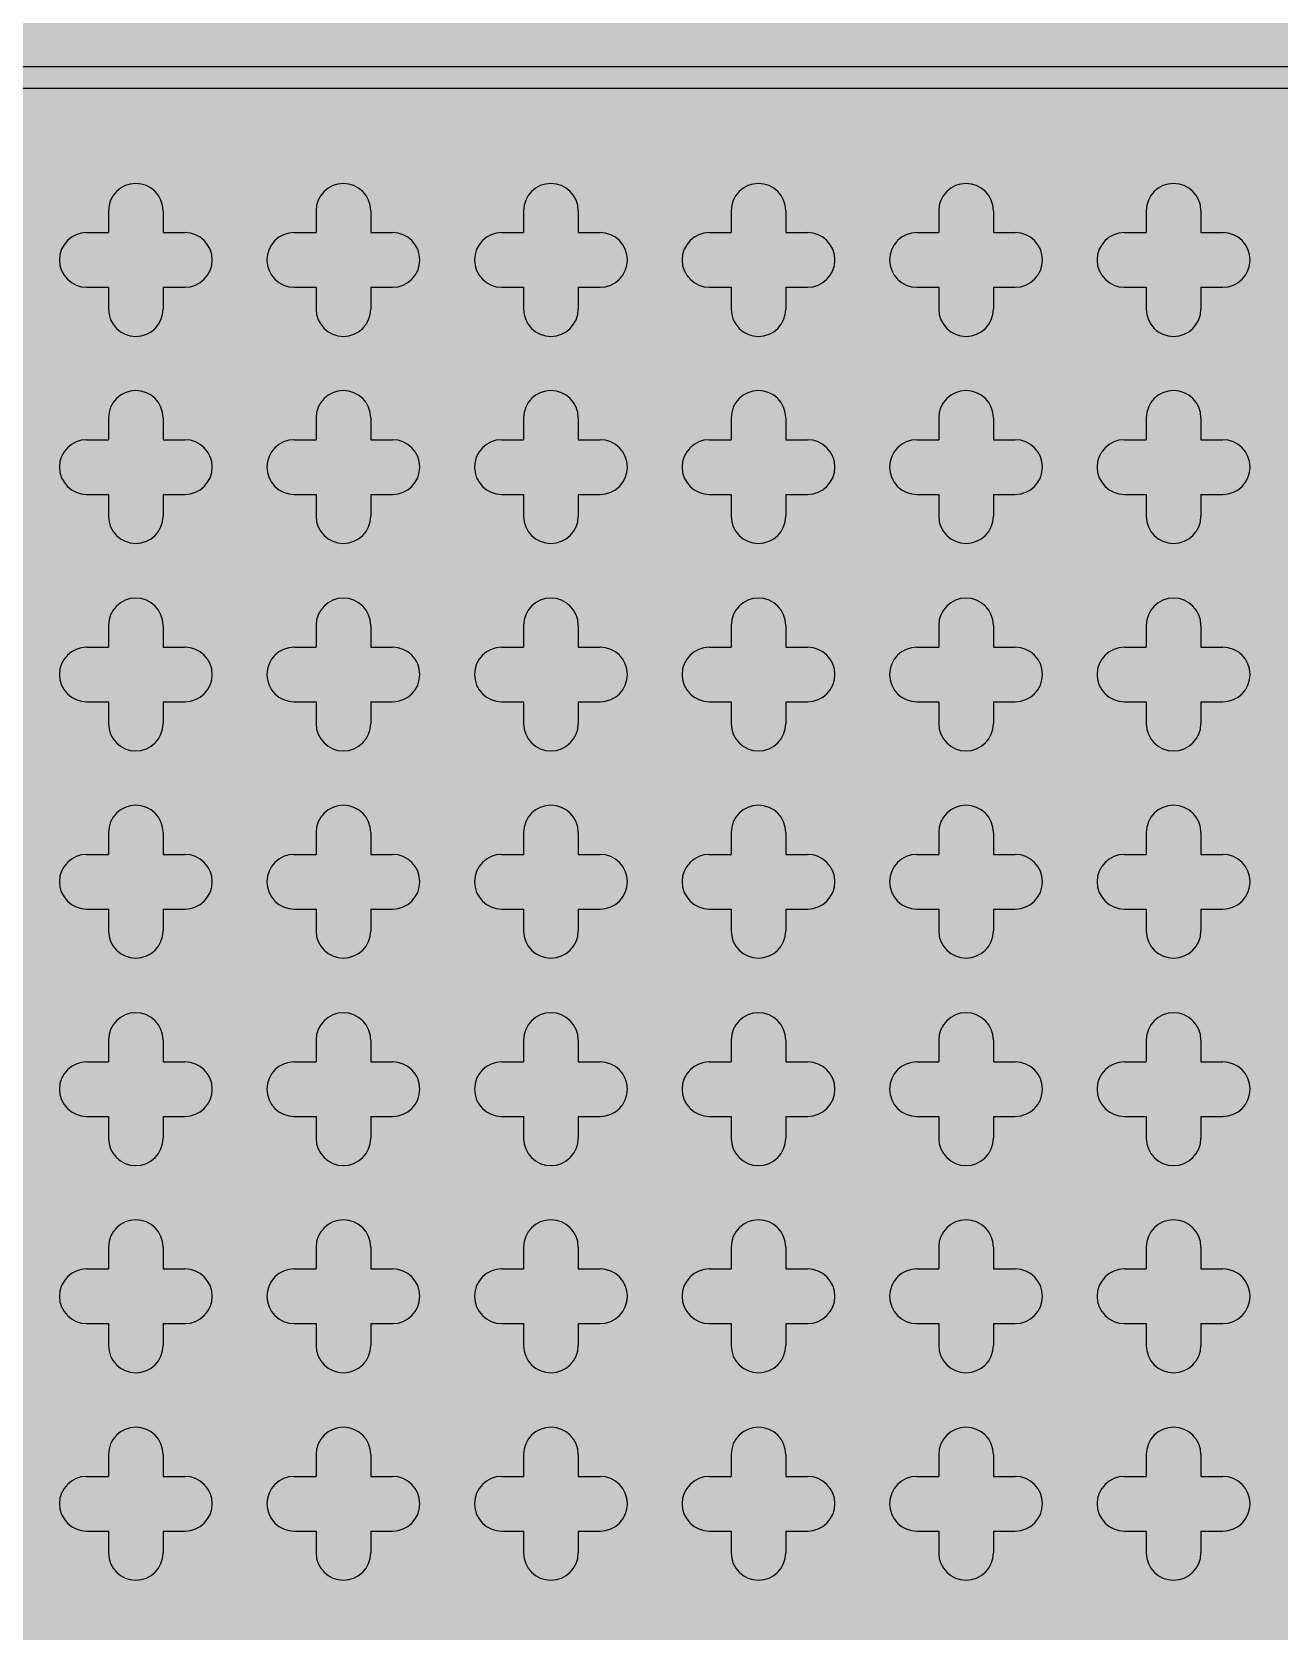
# Model space of a CAD drawing. Header units: metres. Extents: x 630750 to 860239, y 578133 to 726633.
# Drawn here: x 760487.9 to 760602.1, y 694535.6 to 694682 of the extents above; entities that cross this region are included whole.
import ezdxf

# ---------------------------------------------------------------- set-up
doc = ezdxf.new("R2010")
doc.units = ezdxf.units.M
doc.header["$LTSCALE"] = 300
doc.linetypes.add('3$0$업무시설_xr-base$0$CONTINOUS', pattern=[0])
for name, color, linetype in [('3$0$A-CON', 2, 'Continuous'), ('3$0$A-WALL-CONC', 2, 'Continuous'), ('SMD_기구', 7, 'Continuous')]:
    doc.layers.add(name, color=color, linetype=linetype)

# ---------------------------------------------------------------- blocks, each defined once
blk = doc.blocks.new('3$0$con2')
at = {"layer": '3$0$A-WALL-CONC', "linetype": '3$0$업무시설_xr-base$0$CONTINOUS'}
h = blk.add_hatch(color=251, dxfattribs=at)
h.dxf.hatch_style = 1
edge = h.paths.add_edge_path(flags=17)
edge.add_arc((-134345.86, -276172.16), 450, 0, 360)
h.paths.add_polyline_path([(-156156.58, -311179.88), (-156334.97, -311089.44), (-156922.81, -312248.94), (-156744.43, -312339.38)], flags=16)
h.paths.add_polyline_path([(-157332.28, -313498.88), (-157510.66, -313408.44), (-158053.29, -314478.74), (-157874.91, -314569.18)], flags=16)
h.paths.add_polyline_path([(-94657.59, -334034.69), (-94715.67, -334226.07), (-93739.61, -334522.25), (-93681.54, -334330.86)], flags=17)
h.paths.add_polyline_path([(-111499.3, -328924.21), (-111557.38, -329115.59), (-110581.33, -329411.77), (-110523.25, -329220.39)], flags=17)
h.paths.add_polyline_path([(-109394.09, -329563.02), (-109452.17, -329754.4), (-108476.11, -330050.58), (-108418.04, -329859.2)], flags=17)
h.paths.add_polyline_path([(-107288.88, -330201.83), (-107346.95, -330393.21), (-106370.9, -330689.39), (-106312.83, -330498.01)], flags=17)
h.paths.add_polyline_path([(-105183.67, -330840.64), (-105241.74, -331032.02), (-104265.69, -331328.2), (-104207.61, -331136.82)], flags=17)
h.paths.add_polyline_path([(-103078.45, -331479.45), (-103136.53, -331670.83), (-102160.47, -331967.01), (-102102.4, -331775.63)], flags=16)
h.paths.add_polyline_path([(-100973.24, -332118.26), (-101031.31, -332309.64), (-100055.26, -332605.82), (-99997.19, -332414.44)], flags=16)
h.paths.add_polyline_path([(-98868.03, -332757.07), (-98926.1, -332948.45), (-97950.05, -333244.63), (-97891.97, -333053.25)], flags=16)
h.paths.add_polyline_path([(-96762.81, -333395.88), (-96820.89, -333587.26), (-95844.83, -333883.44), (-95786.76, -333692.06)], flags=16)
edge = h.paths.add_edge_path(flags=17)
edge.add_arc((-134345.86, -286072.18), 450, 0, 360)
h.paths.add_polyline_path([(-143845.86, -275922.16), (-143845.86, -275872.16), (-144545.85, -275872.16), (-144545.85, -286422.16), (-141345.85, -286422.16), (-141345.85, -286222.16), (-143845.85, -286222.16), (-143845.85, -285772.16), (-144345.85, -285772.16), (-144345.85, -276572.16), (-143845.85, -276572.16), (-143845.85, -276122.16), (-141745.85, -276122.16), (-141345.85, -276122.16), (-141345.85, -275922.16)], flags=17)
h.paths.add_polyline_path([(-104645.86, -260722.16), (-107545.86, -260722.15), (-107545.86, -260922.15), (-104645.86, -260922.16)], flags=16)
h.paths.add_polyline_path([(-105845.86, -322372.15), (-105845.86, -325422.15), (-105555.86, -325422.15), (-105555.86, -325222.15), (-105645.86, -325222.15), (-105645.86, -322572.15), (-99445.86, -322572.15), (-99445.86, -325222.15), (-104555.86, -325222.15), (-104555.86, -325422.15), (-99245.86, -325422.15), (-99245.86, -322372.15)], flags=17)
edge = h.paths.add_edge_path(flags=17)
edge.add_arc((-99495.86, -295972.16), 450, 0, 360)
edge = h.paths.add_edge_path(flags=17)
edge.add_arc((-114495.86, -312472.16), 450, 0, 360)
edge = h.paths.add_edge_path(flags=17)
edge.add_arc((-114495.86, -319072.16), 450, 0, 360)
edge = h.paths.add_edge_path(flags=16)
edge.add_arc((-114545.86, -327472.16), 400, 0, 360)
h.paths.add_polyline_path([(-99895.86, -302172.15), (-99095.86, -302172.15), (-99095.86, -302972.15), (-99895.86, -302972.15)], flags=17)
h.paths.add_polyline_path([(-92295.86, -302072.16), (-91595.86, -302072.16), (-91595.86, -303072.16), (-92295.86, -303072.16)], flags=17)
h.paths.add_polyline_path([(-92295.86, -311972.16), (-91595.86, -311972.16), (-91595.86, -312972.16), (-92295.86, -312972.16)], flags=17)
edge = h.paths.add_edge_path()
edge.add_arc((-127717.72, -334910.62), 400, 0, 360)
h.paths.add_polyline_path([(-166745.86, -285572.16), (-165945.86, -285572.16), (-165945.86, -286372.16), (-166745.86, -286372.16)], flags=16)
h.paths.add_polyline_path([(-151620.1, -327239.63), (-152385.63, -327007.33), (-152617.93, -327772.87), (-151852.4, -328005.16)], flags=16)
h.paths.add_polyline_path([(-164251.38, -323406.77), (-165016.91, -323174.47), (-165249.21, -323940.01), (-164483.67, -324172.3)], flags=17)
h.paths.add_polyline_path([(-165728.14, -305715.75), (-166493.67, -305483.45), (-166725.96, -306248.98), (-165960.43, -306481.28)], flags=16)
h.paths.add_polyline_path([(-170567.02, -321490.34), (-171332.55, -321258.04), (-171564.84, -322023.58), (-170799.31, -322255.87)], flags=17)
h.paths.add_polyline_path([(-166745.86, -295572.15), (-165945.86, -295572.15), (-165945.86, -296372.15), (-166745.86, -296372.15)], flags=16)
edge = h.paths.add_edge_path(flags=16)
edge.add_arc((-137840, -314543.94), 450, 0, 360)
edge = h.paths.add_edge_path(flags=16)
edge.add_arc((-128366.54, -317418.58), 450, 0, 360)
h.paths.add_polyline_path([(-146814.55, -311402.67), (-147580.08, -311170.38), (-147812.37, -311935.91), (-147046.84, -312168.21)], flags=16)
h.paths.add_polyline_path([(-182399.1, -318004.49), (-183068.94, -317801.23), (-183272.2, -318471.07), (-182602.36, -318674.33)], flags=16)
h.paths.add_polyline_path([(-183245.86, -305522.16), (-182545.86, -305522.16), (-182545.86, -306222.16), (-183245.86, -306222.16)], flags=16)
h.paths.add_polyline_path([(-183245.86, -295622.16), (-182545.86, -295622.16), (-182545.86, -296322.16), (-183245.86, -296322.16)], flags=17)
h.paths.add_polyline_path([(-183245.86, -285722.16), (-182545.86, -285722.16), (-182545.86, -286422.16), (-183245.86, -286422.16)], flags=17)
h.paths.add_polyline_path([(-183245.86, -280472.15), (-182545.86, -280472.15), (-182545.86, -281172.15), (-183245.86, -281172.15)], flags=17)
h.paths.add_polyline_path([(-167847.82, -312701.23), (-168613.36, -312468.93), (-168845.65, -313234.46), (-168080.12, -313466.76)], flags=17)
h.paths.add_polyline_path([(-173995.86, -310859.87), (-173195.86, -310859.87), (-173195.86, -311659.87), (-173995.86, -311659.87)], flags=16)
h.paths.add_polyline_path([(-173995.86, -305472.16), (-173195.86, -305472.16), (-173195.86, -306272.16), (-173995.86, -306272.16)], flags=16)
edge = h.paths.add_edge_path(flags=17)
edge.add_arc((-130500.75, -324451.91), 450, 0, 360)
edge = h.paths.add_edge_path(flags=17)
edge.add_arc((-139974.21, -321577.26), 450, 0, 360)
h.paths.add_polyline_path([(-148948.75, -318436), (-149714.28, -318203.7), (-149946.58, -318969.24), (-149181.05, -319201.53)], flags=16)
h.paths.add_polyline_path([(-173995.86, -295572.16), (-173195.86, -295572.16), (-173195.86, -296372.16), (-173995.86, -296372.16)], flags=16)
h.paths.add_polyline_path([(-173995.86, -285672.16), (-173195.86, -285672.16), (-173195.86, -286472.16), (-173995.86, -286472.16)], flags=16)
h.paths.add_polyline_path([(-164445.85, -276572.16), (-163645.85, -276572.16), (-163645.85, -275772.16), (-164445.85, -275772.16)], flags=16)
h.paths.add_polyline_path([(-173945.86, -276472.16), (-173345.86, -276472.16), (-173345.86, -275872.16), (-173945.86, -275872.16)], flags=17)
h.paths.add_polyline_path([(-144645.85, -302172.16), (-143845.85, -302172.16), (-143845.85, -302972.16), (-144645.85, -302972.16)], flags=17)
h.paths.add_polyline_path([(-144645.85, -295572.16), (-143845.85, -295572.16), (-143845.85, -296372.16), (-144645.85, -296372.16)], flags=16)
h.paths.add_polyline_path([(-99845.86, -327072.15), (-99045.86, -327072.15), (-99045.86, -327872.15), (-99845.86, -327872.15)], flags=16)
h.paths.add_polyline_path([(-154445.85, -302272.16), (-153845.85, -302272.16), (-153845.85, -302872.16), (-154445.85, -302872.16)], flags=17)
edge = h.paths.add_edge_path(flags=17)
edge.add_arc((-124445.86, -286072.16), 350, 0, 360)
edge = h.paths.add_edge_path(flags=17)
edge.add_arc((-124445.86, -295972.15), 350, 0, 360)
edge = h.paths.add_edge_path(flags=17)
edge.add_arc((-134345.86, -302572.15), 350, 0, 360)
edge = h.paths.add_edge_path(flags=17)
edge.add_arc((-134345.86, -295972.15), 350, 0, 360)
h.paths.add_polyline_path([(-92345.86, -253222.15), (-91645.86, -253222.15), (-91645.86, -253922.15), (-92345.86, -253922.15)], flags=17)
h.paths.add_polyline_path([(-173995.86, -253222.15), (-173295.86, -253222.15), (-173295.86, -253922.15), (-173995.86, -253922.15)], flags=17)
h.paths.add_polyline_path([(-92345.86, -333872.16), (-91645.86, -333872.16), (-91645.86, -334572.16), (-92345.86, -334572.16)], flags=17)
h.paths.add_polyline_path([(-92395.86, -327072.16), (-91645.86, -327072.16), (-91645.86, -327872.16), (-92395.86, -327872.16)], flags=16)
h.paths.add_polyline_path([(-92295.86, -318572.16), (-91595.86, -318572.16), (-91595.86, -319572.16), (-92295.86, -319572.16)], flags=17)
edge = h.paths.add_edge_path(flags=17)
edge.add_arc((-107945.86, -329272.16), 450, 0, 360)
edge = h.paths.add_edge_path(flags=17)
edge.add_arc((-107945.86, -295972.16), 500, 0, 360)
h.paths.add_polyline_path([(-108345.86, -318572.16), (-107545.86, -318572.16), (-107545.86, -319572.16), (-108345.86, -319572.16)], flags=17)
h.paths.add_polyline_path([(-108345.86, -311972.16), (-107545.86, -311972.16), (-107545.86, -312972.16), (-108345.86, -312972.16)], flags=17)
h.paths.add_polyline_path([(-108345.86, -302072.16), (-107545.86, -302072.16), (-107545.86, -303072.16), (-108345.86, -303072.16)], flags=17)
h.paths.add_polyline_path([(-124845.86, -253172.16), (-124045.86, -253172.16), (-124045.86, -253972.16), (-124845.86, -253972.16)], flags=17)
h.paths.add_polyline_path([(-144645.86, -253172.16), (-143845.86, -253172.16), (-143845.86, -253972.16), (-144645.86, -253972.16)], flags=17)
h.paths.add_polyline_path([(-164445.61, -253172.16), (-163645.61, -253172.16), (-163645.61, -253972.16), (-164445.61, -253972.16)], flags=17)
h.paths.add_polyline_path([(-114945.86, -253172.16), (-114145.86, -253172.16), (-114145.86, -253972.16), (-114945.86, -253972.16)], flags=17)
h.paths.add_polyline_path([(-134645.86, -253272.16), (-134045.86, -253272.16), (-134045.86, -253872.16), (-134645.86, -253872.16)], flags=17)
h.paths.add_polyline_path([(-154445.86, -253272.16), (-153845.86, -253272.16), (-153845.86, -253872.16), (-154445.86, -253872.16)], flags=17)
h.paths.add_polyline_path([(-99745.86, -253272.16), (-99145.86, -253272.16), (-99145.86, -253872.16), (-99745.86, -253872.16)], flags=17)
h.paths.add_polyline_path([(-108345.86, -253172.16), (-107545.86, -253172.16), (-107545.86, -253972.16), (-108345.86, -253972.16)], flags=17)
h.paths.add_polyline_path([(-92295.86, -295622.16), (-91595.86, -295622.16), (-91595.86, -296322.16), (-92295.86, -296322.16)], flags=17)
h.paths.add_polyline_path([(-92295.86, -285722.16), (-91595.86, -285722.16), (-91595.86, -286422.16), (-92295.86, -286422.16)], flags=17)
h.paths.add_polyline_path([(-92295.86, -275822.16), (-91595.86, -275822.16), (-91595.86, -276522.16), (-92295.86, -276522.16)], flags=17)
h.paths.add_polyline_path([(-92295.86, -269222.16), (-91595.86, -269222.16), (-91595.86, -269922.16), (-92295.86, -269922.16)], flags=17)
h.paths.add_polyline_path([(-92295.86, -260722.16), (-91595.86, -260722.16), (-91595.86, -261422.16), (-92295.86, -261422.16)], flags=17)
h.paths.add_polyline_path([(-99845.86, -331472.16), (-99045.86, -331472.16), (-99045.86, -332272.16), (-99845.86, -332272.16)], flags=16)
h.paths.add_polyline_path([(-114945.86, -285672.16), (-114145.86, -285672.16), (-114145.86, -286472.16), (-114945.86, -286472.16)], flags=16)
h.paths.add_polyline_path([(-174045.86, -269172.16), (-173245.86, -269172.16), (-173245.86, -269972.16), (-174045.86, -269972.16)], flags=16)
h.paths.add_polyline_path([(-174045.86, -260672.16), (-173245.86, -260672.16), (-173245.86, -261472.16), (-174045.86, -261472.16)], flags=16)
edge = h.paths.add_edge_path(flags=17)
edge.add_arc((-124445.86, -276172.16), 450, 0, 360)
edge = h.paths.add_edge_path(flags=17)
edge.add_arc((-114545.86, -295972.16), 450, 0, 360)
edge = h.paths.add_edge_path(flags=17)
edge.add_arc((-114545.86, -302572.16), 450, 0, 360)
h.paths.add_polyline_path([(-114945.86, -269172.16), (-114145.86, -269172.16), (-114145.86, -269972.16), (-114945.86, -269972.16)], flags=16)
h.paths.add_polyline_path([(-100595.86, -260722.16), (-99795.86, -260722.16), (-99795.86, -261522.16), (-100595.86, -261522.16)], flags=17)
h.paths.add_polyline_path([(-114945.86, -260672.16), (-114145.86, -260672.16), (-114145.86, -261472.16), (-114945.86, -261472.16)], flags=16)
h.paths.add_polyline_path([(-108345.86, -285672.15), (-107545.86, -285672.15), (-107545.86, -286472.15), (-108345.86, -286472.15)], flags=16)
h.paths.add_polyline_path([(-99895.86, -285672.15), (-99095.86, -285672.15), (-99095.86, -286472.15), (-99895.86, -286472.15)], flags=16)
h.paths.add_polyline_path([(-99895.86, -275772.15), (-99095.86, -275772.15), (-99095.86, -276572.15), (-99895.86, -276572.15)], flags=16)
h.paths.add_polyline_path([(-108345.86, -275772.15), (-107545.86, -275772.15), (-107545.86, -276572.15), (-108345.86, -276572.15)], flags=16)
h.paths.add_polyline_path([(-114945.86, -275772.15), (-114145.86, -275772.15), (-114145.86, -276572.15), (-114945.86, -276572.15)], flags=16)
h.paths.add_polyline_path([(-124845.86, -260672.15), (-124045.86, -260672.15), (-124045.86, -261472.15), (-124845.86, -261472.15)], flags=16)
h.paths.add_polyline_path([(-134745.86, -260672.15), (-133945.86, -260672.15), (-133945.86, -261472.15), (-134745.86, -261472.15)], flags=16)
h.paths.add_polyline_path([(-144645.86, -260672.15), (-143845.86, -260672.15), (-143845.86, -261472.15), (-144645.86, -261472.15)], flags=16)
h.paths.add_polyline_path([(-154545.86, -260672.15), (-153745.86, -260672.15), (-153745.86, -261472.15), (-154545.86, -261472.15)], flags=16)
h.paths.add_polyline_path([(-154545.86, -269172.15), (-153745.86, -269172.15), (-153745.86, -269972.15), (-154545.86, -269972.15)], flags=16)
h.paths.add_polyline_path([(-144645.86, -269172.15), (-143845.86, -269172.15), (-143845.86, -269972.15), (-144645.86, -269972.15)], flags=16)
h.paths.add_polyline_path([(-134745.86, -269172.15), (-133945.86, -269172.15), (-133945.86, -269972.15), (-134745.86, -269972.15)], flags=16)
h.paths.add_polyline_path([(-124845.86, -269172.15), (-124045.86, -269172.15), (-124045.86, -269972.15), (-124845.86, -269972.15)], flags=16)
h.paths.add_polyline_path([(-99895.86, -269172.15), (-99095.86, -269172.15), (-99095.86, -269972.15), (-99895.86, -269972.15)], flags=16)
edge = h.paths.add_edge_path(flags=17)
edge.add_arc((-142631.08, -330333.03), 450, 0, 360)
h.paths.add_polyline_path([(-92245.86, -248122.15), (-91645.86, -248122.15), (-91645.86, -248722.15), (-92245.86, -248722.15)], flags=16)
h.paths.add_polyline_path([(-154545.85, -275772.16), (-153745.85, -275772.16), (-153745.85, -276572.16), (-154545.85, -276572.16)], flags=16)
h.paths.add_polyline_path([(-181495.86, -275872.15), (-180895.86, -275872.15), (-180895.86, -276472.15), (-181495.86, -276472.15)], flags=17)
h.paths.add_polyline_path([(-181495.86, -269272.15), (-180895.86, -269272.15), (-180895.86, -269872.15), (-181495.86, -269872.15)], flags=17)
h.paths.add_polyline_path([(-181495.86, -260772.15), (-180895.86, -260772.15), (-180895.86, -261372.15), (-181495.86, -261372.15)], flags=17)
h.paths.add_polyline_path([(-99745.86, -248122.15), (-99145.86, -248122.15), (-99145.86, -248722.15), (-99745.86, -248722.15)], flags=16)
h.paths.add_polyline_path([(-108245.86, -248122.15), (-107645.86, -248122.15), (-107645.86, -248722.15), (-108245.86, -248722.15)], flags=16)
h.paths.add_polyline_path([(-114845.86, -248122.15), (-114245.86, -248122.15), (-114245.86, -248722.15), (-114845.86, -248722.15)], flags=16)
h.paths.add_polyline_path([(-124745.86, -248122.15), (-124145.86, -248122.15), (-124145.86, -248722.15), (-124745.86, -248722.15)], flags=16)
h.paths.add_polyline_path([(-134645.86, -248122.15), (-134045.86, -248122.15), (-134045.86, -248722.15), (-134645.86, -248722.15)], flags=16)
h.paths.add_polyline_path([(-144545.86, -248122.15), (-143945.86, -248122.15), (-143945.86, -248722.15), (-144545.86, -248722.15)], flags=16)
h.paths.add_polyline_path([(-154445.86, -248122.15), (-153845.86, -248122.15), (-153845.86, -248722.15), (-154445.86, -248722.15)], flags=16)
h.paths.add_polyline_path([(-164345.86, -248122.15), (-163745.86, -248122.15), (-163745.86, -248722.15), (-164345.86, -248722.15)], flags=16)
h.paths.add_polyline_path([(-173945.86, -248122.15), (-173345.86, -248122.15), (-173345.86, -248722.15), (-173945.86, -248722.15)], flags=16)
h.paths.add_polyline_path([(-181495.86, -248122.15), (-180895.86, -248122.15), (-180895.86, -248722.15), (-181495.86, -248722.15)], flags=17)
h.paths.add_polyline_path([(-156129.82, -308837.28), (-156275.21, -309124.05), (-155530.07, -309501.82), (-155767.47, -309970.08), (-155589.08, -310060.51), (-155031.87, -308961.44), (-158742.65, -307835.44), (-158800.72, -308026.82), (-158705.03, -308055.86), (-159053.47, -309204.15), (-159149.17, -309175.12), (-159207.24, -309366.5), (-159111.55, -309395.54), (-160940.87, -315424.1), (-163476.69, -314654.63), (-161647.37, -308626.06), (-160164.15, -309076.13), (-160106.08, -308884.75), (-161589.3, -308434.68), (-161240.86, -307286.38), (-159757.64, -307736.45), (-159699.57, -307545.07), (-161374.17, -307036.92), (-163726.15, -314787.93), (-158751.16, -316297.55), (-158462.76, -315728.69), (-158641.13, -315638.24), (-158853.67, -316057.45), (-160749.48, -315482.17), (-158513.65, -308113.93)], flags=16)
h.paths.add_polyline_path([(-164195.86, -268622.15), (-164395.86, -268622.15), (-164395.86, -260722.15), (-161345.86, -260722.15), (-161345.86, -269922.15), (-164395.86, -269922.15), (-164395.86, -269622.15), (-164195.86, -269622.15), (-164195.86, -269722.15), (-161545.86, -269722.15), (-161545.86, -267322.15), (-163095.86, -267322.15), (-163095.86, -267122.15), (-161545.86, -267122.15), (-161545.86, -260922.15), (-164195.86, -260922.15), (-164195.86, -267122.15), (-164095.86, -267122.15), (-164095.86, -267322.15), (-164195.86, -267322.15)], flags=16)
h.paths.add_polyline_path([(-133745.86, -297419.02), (-133445.86, -297419.02), (-133445.86, -294772.16), (-133745.86, -294772.16)], flags=16)
h.paths.add_polyline_path([(-174045.86, -269972.15), (-174045.86, -269172.15), (-173245.86, -269172.15), (-173245.86, -269972.15)], flags=16)
edge = h.paths.add_edge_path()
edge.add_line((-92095.86, -249472.15), (-92095.87, -249672.15))
edge.add_line((-92095.86, -249472.15), (-92095.86, -249672.15))
edge.add_line((-92095.86, -249472.15), (-92095.86, -249672.15))
edge.add_line((-107745.86, -269122.15), (-107945.86, -269122.15))
edge.add_line((-107945.86, -266622.16), (-107745.86, -266622.16))
edge.add_line((-107945.86, -265972.16), (-107945.86, -266622.16))
edge.add_line((-107945.86, -269122.15), (-107945.86, -269672.16))
edge.add_line((-107745.86, -269472.16), (-107745.86, -269122.15))
edge.add_line((-107745.86, -266622.16), (-107745.86, -265972.16))
edge.add_arc((-131699.45, -252472.15), 9200, 49.504868, 90)
edge.add_line((-91895.86, -331197.16), (-91595.86, -331197.16))
edge.add_line((-91595.86, -321272.16), (-91895.86, -321272.16))
edge.add_line((-102295.86, -264497.15), (-102095.86, -264497.15))
edge.add_line((-102295.86, -263497.15), (-102095.86, -263497.15))
edge.add_line((-102095.86, -264497.15), (-102095.86, -264872.15))
edge.add_line((-102095.86, -262922.15), (-102095.86, -263497.15))
edge.add_line((-102295.86, -264497.15), (-102295.86, -264672.15))
edge.add_line((-102295.86, -263122.15), (-102295.86, -263497.15))
edge.add_line((-102095.86, -264872.15), (-103745.86, -264872.15))
edge.add_line((-102295.86, -264672.15), (-103745.86, -264672.15))
edge.add_line((-112628.46, -328581.58), (-113861.43, -328207.44))
edge.add_line((-112686.54, -328772.96), (-112628.46, -328581.58))
edge.add_line((-113989.85, -328377.48), (-112686.54, -328772.96))
edge.add_line((-91895.86, -334572.16), (-91895.86, -334872.72))
edge.add_line((-91895.86, -334872.72), (-92552.38, -334673.5))
edge.add_line((-91595.86, -321272.16), (-91595.86, -257872.02))
edge.add_line((-91645.86, -327872.16), (-91595.86, -327872.16))
edge.add_line((-91595.86, -327872.16), (-91595.86, -326772.16))
edge.add_line((-92552.38, -334673.5), (-92610.45, -334864.89))
edge.add_line((-92610.45, -334864.89), (-91595.86, -335172.76))
edge.add_line((-91595.86, -335172.76), (-91595.86, -331197.16))
edge.add_line((-113989.85, -328504.28), (-113989.85, -328377.48))
edge.add_line((-114139.85, -328504.28), (-114139.85, -328154.58))
edge.add_line((-114212.75, -327693.6), (-113861.43, -328207.44))
edge.add_line((-114363.14, -327827.99), (-114139.85, -328154.58))
edge.add_line((-114139.85, -328504.28), (-113989.85, -328504.28))
edge.add_line((-91595.86, -326772.16), (-91895.86, -326772.16))
edge.add_line((-180895.85, -299322.15), (-182995.86, -299322.15))
edge.add_line((-180895.85, -299022.15), (-180895.85, -299322.15))
edge.add_line((-182995.86, -299022.15), (-180895.85, -299022.15))
edge.add_line((-180895.86, -304122.15), (-180895.86, -304422.15))
edge.add_line((-180895.86, -287122.15), (-182995.86, -287122.15))
edge.add_line((-180895.86, -287422.15), (-180895.86, -287122.15))
edge.add_line((-182995.86, -287422.15), (-180895.86, -287422.15))
edge.add_line((-180895.86, -293072.15), (-182995.86, -293072.15))
edge.add_line((-180895.86, -292772.15), (-180895.86, -293072.15))
edge.add_line((-182995.86, -292772.15), (-180895.86, -292772.15))
edge.add_line((-180895.86, -304422.15), (-182995.86, -304422.15))
edge.add_line((-182995.86, -304122.15), (-180895.86, -304122.15))
edge.add_line((-91595.86, -331197.16), (-91595.86, -335172.76))
edge.add_line((-91595.86, -257872.15), (-91595.86, -321272.16))
edge.add_line((-92095.86, -249472.15), (-92095.85, -249672.15))
edge.add_line((-89395.61, -249672.15), (-92095.85, -249672.15))
edge.add_line((-89395.61, -249472.15), (-92095.86, -249472.15))
edge.add_line((-125725.12, -245475.68), (-122586.82, -248122.15))
edge.add_line((-128045.86, -242472.15), (-121345.86, -248122.15))
edge.add_line((-144945.86, -243272.15), (-131695.93, -243272.15))
edge.add_line((-145745.86, -242472.15), (-128045.86, -242472.15))
edge.add_line((-144945.86, -248122.15), (-144945.86, -243272.15))
edge.add_line((-145745.86, -248122.15), (-145745.86, -242472.15))
edge.add_line((-183095.92, -306222.16), (-183095.94, -313624.25))
edge.add_line((-183295.86, -313624.25), (-183095.86, -313624.25))
edge.add_line((-89395.61, -248522.15), (-91645.85, -248522.15))
edge.add_line((-92095.86, -257472.15), (-89395.61, -257472.15))
edge.add_line((-91595.86, -257872.15), (-88995.61, -257872.15))
edge.add_line((-89395.61, -249672.15), (-89395.61, -257472.15))
edge.add_line((-89395.61, -248522.15), (-89395.61, -249472.15))
edge.add_line((-88995.61, -248122.15), (-88995.61, -257872.15))
edge.add_line((-88995.61, -248122.15), (-91645.86, -248122.15))
edge.add_line((-102295.86, -263122.15), (-103745.86, -263122.15))
edge.add_line((-102095.86, -262922.15), (-103745.86, -262922.15))
edge.add_line((-99295.86, -275772.15), (-99295.86, -269972.15))
edge.add_line((-99095.86, -275772.15), (-99095.86, -269972.15))
edge.add_line((-99295.86, -285672.15), (-99295.86, -276572.15))
edge.add_line((-99095.86, -285672.15), (-99095.86, -276572.15))
edge.add_line((-99295.86, -290172.15), (-99095.86, -290172.15))
edge.add_line((-183245.86, -306222.15), (-183295.92, -306222.15))
edge.add_line((-111745.86, -265972.15), (-107945.86, -265972.15))
edge.add_line((-111745.86, -262022.15), (-111745.86, -265972.15))
edge.add_line((-111545.86, -262022.15), (-111745.86, -262022.15))
edge.add_line((-111545.86, -262922.15), (-111545.86, -262022.15))
edge.add_line((-111445.86, -262922.15), (-111545.86, -262922.15))
edge.add_line((-111445.86, -263122.15), (-111445.86, -262922.15))
edge.add_line((-111545.86, -263122.15), (-111445.86, -263122.15))
edge.add_line((-111545.86, -265772.15), (-111545.86, -263122.15))
edge.add_line((-103945.86, -265772.15), (-111545.86, -265772.15))
edge.add_line((-103945.86, -263122.15), (-103945.86, -265772.15))
edge.add_line((-110445.86, -263122.15), (-103945.86, -263122.15))
edge.add_line((-110445.86, -262922.15), (-110445.86, -263122.15))
edge.add_line((-109295.86, -262922.15), (-110445.86, -262922.15))
edge.add_line((-109295.86, -260922.15), (-109295.86, -262922.15))
edge.add_line((-111545.86, -260922.15), (-109295.86, -260922.15))
edge.add_line((-111545.86, -261022.15), (-111545.86, -260922.15))
edge.add_line((-111745.86, -261022.15), (-111545.86, -261022.15))
edge.add_line((-111745.86, -260722.15), (-111745.86, -261022.15))
edge.add_line((-108245.86, -260722.15), (-111745.86, -260722.15))
edge.add_line((-108245.86, -260922.15), (-108245.86, -260722.15))
edge.add_line((-109095.86, -260922.15), (-108245.86, -260922.15))
edge.add_line((-109095.86, -262922.15), (-109095.86, -260922.15))
edge.add_line((-103945.86, -262922.15), (-109095.86, -262922.15))
edge.add_line((-103945.86, -260722.16), (-103945.86, -262922.15))
edge.add_line((-103745.86, -260722.16), (-103945.86, -260722.16))
edge.add_line((-103745.86, -262922.15), (-103745.86, -260722.16))
edge.add_line((-103745.86, -264672.15), (-103745.86, -263122.15))
edge.add_line((-103745.86, -266622.16), (-103745.86, -264872.15))
edge.add_line((-103945.86, -266622.16), (-103745.86, -266622.16))
edge.add_line((-103945.86, -265972.15), (-103945.86, -266622.16))
edge.add_line((-107745.86, -265972.15), (-103945.86, -265972.15))
edge.add_line((-103745.86, -269157.76), (-103945.86, -269162.15))
edge.add_line((-103745.86, -269672.15), (-103745.86, -269157.76))
edge.add_line((-107945.86, -269672.15), (-103745.86, -269672.15))
edge.add_line((-103945.86, -269472.15), (-107745.86, -269472.15))
edge.add_line((-103945.86, -269162.15), (-103945.86, -269472.15))
edge.add_line((-173945.86, -248622.15), (-180895.86, -248622.15))
edge.add_line((-164345.86, -248622.15), (-173345.86, -248622.15))
edge.add_line((-154445.86, -248622.15), (-163745.86, -248622.15))
edge.add_line((-154445.86, -248122.15), (-181495.86, -248122.15))
edge.add_line((-144545.86, -248622.15), (-153845.86, -248622.15))
edge.add_line((-114845.86, -248622.15), (-124145.86, -248622.15))
edge.add_line((-108245.86, -248622.15), (-114245.86, -248622.15))
edge.add_line((-99745.86, -248622.15), (-107645.86, -248622.15))
edge.add_line((-92245.86, -248622.15), (-99145.86, -248622.15))
edge.add_line((-145745.86, -248122.15), (-153845.86, -248122.15))
edge.add_line((-144545.86, -248122.15), (-144945.86, -248122.15))
edge.add_line((-122586.82, -248122.15), (-124145.86, -248122.15))
edge.add_line((-91645.86, -248122.15), (-121345.86, -248122.15))
edge.add_line((-180995.86, -280772.15), (-182545.86, -280772.15))
edge.add_line((-181495.86, -280472.15), (-183295.86, -280472.15))
edge.add_line((-180995.86, -276472.15), (-180995.86, -280772.15))
edge.add_line((-180995.86, -269872.15), (-180995.86, -275872.15))
edge.add_line((-180995.86, -261372.15), (-180995.86, -269272.15))
edge.add_line((-180995.86, -248722.15), (-180995.86, -260772.15))
edge.add_line((-181495.86, -248122.15), (-181495.86, -280472.15))
edge.add_line((-91895.86, -331197.16), (-91895.86, -333872.16))
edge.add_line((-91895.86, -326772.16), (-91895.86, -327072.15))
edge.add_line((-91895.86, -319572.15), (-91895.86, -321272.16))
edge.add_line((-91895.86, -312972.15), (-91895.86, -318572.15))
edge.add_line((-91895.86, -303072.15), (-91895.86, -311972.15))
edge.add_line((-92095.86, -296322.16), (-92095.86, -302072.15))
edge.add_line((-92095.86, -286422.16), (-92095.86, -295622.16))
edge.add_line((-92095.86, -276522.16), (-92095.86, -285722.16))
edge.add_line((-92095.86, -269922.16), (-92095.86, -275822.16))
edge.add_line((-92095.86, -261422.16), (-92095.86, -269222.16))
edge.add_line((-92095.86, -257472.15), (-92095.86, -260722.16))
edge.add_line((-99095.86, -286472.15), (-99095.86, -290172.15))
edge.add_line((-99295.86, -286472.15), (-99295.86, -290172.15))
edge.add_line((-182995.86, -304422.15), (-182995.86, -305522.15))
edge.add_line((-182995.86, -299322.15), (-182995.86, -304122.15))
edge.add_line((-182995.86, -296322.15), (-182995.86, -299022.15))
edge.add_line((-182995.86, -293072.15), (-182995.86, -295622.15))
edge.add_line((-182995.86, -287422.15), (-182995.86, -292772.15))
edge.add_line((-182995.86, -286422.15), (-182995.86, -287122.15))
edge.add_line((-182995.86, -281172.15), (-182995.86, -285722.15))
edge.add_line((-183295.86, -280472.15), (-183295.86, -313624.25))

msp = doc.modelspace()

# ---------------------------------------------------------------- linework, layer by layer
at = {"layer": 'SMD_기구', "color": 8}
for p, q in [((760494.9, 694665.67), (760494.9, 694663.67)), ((760499.9, 694665.67), (760499.9, 694663.67)), ((760513.9, 694665.67), (760513.9, 694663.67)), ((760518.9, 694665.67), (760518.9, 694663.67)), ((760532.9, 694665.67), (760532.9, 694663.67)), ((760537.9, 694665.67), (760537.9, 694663.67)), ((760551.9, 694665.67), (760551.9, 694663.67)), ((760556.9, 694665.67), (760556.9, 694663.67)), ((760570.9, 694665.67), (760570.9, 694663.67)), ((760575.9, 694665.67), (760575.9, 694663.67)), ((760589.9, 694665.67), (760589.9, 694663.67)), ((760594.9, 694665.67), (760594.9, 694663.67)), ((760492.9, 694663.67), (760494.9, 694663.67)), ((760499.9, 694663.67), (760501.9, 694663.67)), ((760511.9, 694663.67), (760513.9, 694663.67)), ((760518.9, 694663.67), (760520.9, 694663.67)), ((760530.9, 694663.67), (760532.9, 694663.67)), ((760537.9, 694663.67), (760539.9, 694663.67)), ((760549.9, 694663.67), (760551.9, 694663.67)), ((760556.9, 694663.67), (760558.9, 694663.67)), ((760568.9, 694663.67), (760570.9, 694663.67)), ((760575.9, 694663.67), (760577.9, 694663.67)), ((760587.9, 694663.67), (760589.9, 694663.67)), ((760594.9, 694663.67), (760596.9, 694663.67)), ((760492.9, 694658.67), (760494.9, 694658.67)), ((760494.9, 694658.67), (760494.9, 694656.67)), ((760499.9, 694658.67), (760501.9, 694658.67)), ((760499.9, 694658.67), (760499.9, 694656.67)), ((760511.9, 694658.67), (760513.9, 694658.67)), ((760513.9, 694658.67), (760513.9, 694656.67)), ((760518.9, 694658.67), (760518.9, 694656.67)), ((760518.9, 694658.67), (760520.9, 694658.67)), ((760530.9, 694658.67), (760532.9, 694658.67)), ((760532.9, 694658.67), (760532.9, 694656.67)), ((760537.9, 694658.67), (760539.9, 694658.67)), ((760537.9, 694658.67), (760537.9, 694656.67)), ((760549.9, 694658.67), (760551.9, 694658.67)), ((760551.9, 694658.67), (760551.9, 694656.67)), ((760556.9, 694658.67), (760558.9, 694658.67)), ((760556.9, 694658.67), (760556.9, 694656.67)), ((760568.9, 694658.67), (760570.9, 694658.67)), ((760570.9, 694658.67), (760570.9, 694656.67)), ((760575.9, 694658.67), (760575.9, 694656.67)), ((760575.9, 694658.67), (760577.9, 694658.67)), ((760587.9, 694658.67), (760589.9, 694658.67)), ((760589.9, 694658.67), (760589.9, 694656.67)), ((760594.9, 694658.67), (760594.9, 694656.67)), ((760594.9, 694658.67), (760596.9, 694658.67)), ((760494.9, 694646.7), (760494.9, 694644.7)), ((760499.9, 694646.7), (760499.9, 694644.7)), ((760513.9, 694646.7), (760513.9, 694644.7)), ((760518.9, 694646.7), (760518.9, 694644.7)), ((760532.9, 694646.7), (760532.9, 694644.7)), ((760537.9, 694646.7), (760537.9, 694644.7)), ((760551.9, 694646.7), (760551.9, 694644.7)), ((760556.9, 694646.7), (760556.9, 694644.7)), ((760570.9, 694646.7), (760570.9, 694644.7)), ((760575.9, 694646.7), (760575.9, 694644.7)), ((760589.9, 694646.7), (760589.9, 694644.7)), ((760594.9, 694646.7), (760594.9, 694644.7)), ((760492.9, 694644.7), (760494.9, 694644.7)), ((760499.9, 694644.7), (760501.9, 694644.7)), ((760511.9, 694644.7), (760513.9, 694644.7)), ((760518.9, 694644.7), (760520.9, 694644.7)), ((760530.9, 694644.7), (760532.9, 694644.7)), ((760537.9, 694644.7), (760539.9, 694644.7)), ((760549.9, 694644.7), (760551.9, 694644.7)), ((760556.9, 694644.7), (760558.9, 694644.7)), ((760568.9, 694644.7), (760570.9, 694644.7)), ((760575.9, 694644.7), (760577.9, 694644.7)), ((760587.9, 694644.7), (760589.9, 694644.7)), ((760594.9, 694644.7), (760596.9, 694644.7)), ((760492.9, 694639.7), (760494.9, 694639.7)), ((760494.9, 694639.7), (760494.9, 694637.7)), ((760499.9, 694639.7), (760499.9, 694637.7)), ((760499.9, 694639.7), (760501.9, 694639.7)), ((760511.9, 694639.7), (760513.9, 694639.7)), ((760513.9, 694639.7), (760513.9, 694637.7)), ((760518.9, 694639.7), (760520.9, 694639.7)), ((760518.9, 694639.7), (760518.9, 694637.7)), ((760530.9, 694639.7), (760532.9, 694639.7)), ((760532.9, 694639.7), (760532.9, 694637.7)), ((760537.9, 694639.7), (760539.9, 694639.7)), ((760537.9, 694639.7), (760537.9, 694637.7)), ((760549.9, 694639.7), (760551.9, 694639.7)), ((760551.9, 694639.7), (760551.9, 694637.7)), ((760556.9, 694639.7), (760556.9, 694637.7)), ((760556.9, 694639.7), (760558.9, 694639.7)), ((760568.9, 694639.7), (760570.9, 694639.7)), ((760570.9, 694639.7), (760570.9, 694637.7)), ((760575.9, 694639.7), (760577.9, 694639.7)), ((760575.9, 694639.7), (760575.9, 694637.7)), ((760587.9, 694639.7), (760589.9, 694639.7)), ((760589.9, 694639.7), (760589.9, 694637.7)), ((760594.9, 694639.7), (760596.9, 694639.7)), ((760594.9, 694639.7), (760594.9, 694637.7)), ((760494.9, 694627.7), (760494.9, 694625.7)), ((760499.9, 694627.7), (760499.9, 694625.7)), ((760513.9, 694627.7), (760513.9, 694625.7)), ((760518.9, 694627.7), (760518.9, 694625.7)), ((760532.9, 694627.7), (760532.9, 694625.7)), ((760537.9, 694627.7), (760537.9, 694625.7)), ((760551.9, 694627.7), (760551.9, 694625.7)), ((760556.9, 694627.7), (760556.9, 694625.7)), ((760570.9, 694627.7), (760570.9, 694625.7)), ((760575.9, 694627.7), (760575.9, 694625.7)), ((760589.9, 694627.7), (760589.9, 694625.7)), ((760594.9, 694627.7), (760594.9, 694625.7)), ((760492.9, 694625.7), (760494.9, 694625.7)), ((760499.9, 694625.7), (760501.9, 694625.7)), ((760511.9, 694625.7), (760513.9, 694625.7)), ((760518.9, 694625.7), (760520.9, 694625.7)), ((760530.9, 694625.7), (760532.9, 694625.7)), ((760537.9, 694625.7), (760539.9, 694625.7)), ((760549.9, 694625.7), (760551.9, 694625.7)), ((760556.9, 694625.7), (760558.9, 694625.7)), ((760568.9, 694625.7), (760570.9, 694625.7)), ((760575.9, 694625.7), (760577.9, 694625.7)), ((760587.9, 694625.7), (760589.9, 694625.7)), ((760594.9, 694625.7), (760596.9, 694625.7)), ((760492.9, 694620.7), (760494.9, 694620.7)), ((760494.9, 694620.7), (760494.9, 694618.7)), ((760499.9, 694620.7), (760499.9, 694618.7)), ((760499.9, 694620.7), (760501.9, 694620.7)), ((760511.9, 694620.7), (760513.9, 694620.7)), ((760513.9, 694620.7), (760513.9, 694618.7)), ((760518.9, 694620.7), (760520.9, 694620.7)), ((760518.9, 694620.7), (760518.9, 694618.7)), ((760530.9, 694620.7), (760532.9, 694620.7)), ((760532.9, 694620.7), (760532.9, 694618.7)), ((760537.9, 694620.7), (760539.9, 694620.7)), ((760537.9, 694620.7), (760537.9, 694618.7)), ((760549.9, 694620.7), (760551.9, 694620.7)), ((760551.9, 694620.7), (760551.9, 694618.7)), ((760556.9, 694620.7), (760556.9, 694618.7)), ((760556.9, 694620.7), (760558.9, 694620.7)), ((760568.9, 694620.7), (760570.9, 694620.7)), ((760570.9, 694620.7), (760570.9, 694618.7)), ((760575.9, 694620.7), (760577.9, 694620.7)), ((760575.9, 694620.7), (760575.9, 694618.7)), ((760587.9, 694620.7), (760589.9, 694620.7)), ((760589.9, 694620.7), (760589.9, 694618.7)), ((760594.9, 694620.7), (760596.9, 694620.7)), ((760594.9, 694620.7), (760594.9, 694618.7)), ((760494.9, 694608.72), (760494.9, 694606.72)), ((760499.9, 694608.72), (760499.9, 694606.72)), ((760513.9, 694608.72), (760513.9, 694606.72)), ((760518.9, 694608.72), (760518.9, 694606.72)), ((760532.9, 694608.72), (760532.9, 694606.72)), ((760537.9, 694608.72), (760537.9, 694606.72)), ((760551.9, 694608.72), (760551.9, 694606.72)), ((760556.9, 694608.72), (760556.9, 694606.72)), ((760570.9, 694608.72), (760570.9, 694606.72)), ((760575.9, 694608.72), (760575.9, 694606.72)), ((760589.9, 694608.72), (760589.9, 694606.72)), ((760594.9, 694608.72), (760594.9, 694606.72)), ((760492.9, 694606.72), (760494.9, 694606.72)), ((760499.9, 694606.72), (760501.9, 694606.72)), ((760511.9, 694606.72), (760513.9, 694606.72)), ((760518.9, 694606.72), (760520.9, 694606.72)), ((760530.9, 694606.72), (760532.9, 694606.72)), ((760537.9, 694606.72), (760539.9, 694606.72)), ((760549.9, 694606.72), (760551.9, 694606.72)), ((760556.9, 694606.72), (760558.9, 694606.72)), ((760568.9, 694606.72), (760570.9, 694606.72)), ((760575.9, 694606.72), (760577.9, 694606.72)), ((760587.9, 694606.72), (760589.9, 694606.72)), ((760594.9, 694606.72), (760596.9, 694606.72)), ((760492.9, 694601.72), (760494.9, 694601.72)), ((760494.9, 694601.72), (760494.9, 694599.72)), ((760499.9, 694601.72), (760501.9, 694601.72)), ((760499.9, 694601.72), (760499.9, 694599.72)), ((760511.9, 694601.72), (760513.9, 694601.72)), ((760513.9, 694601.72), (760513.9, 694599.72)), ((760518.9, 694601.72), (760518.9, 694599.72)), ((760518.9, 694601.72), (760520.9, 694601.72)), ((760530.9, 694601.72), (760532.9, 694601.72)), ((760532.9, 694601.72), (760532.9, 694599.72)), ((760537.9, 694601.72), (760539.9, 694601.72)), ((760537.9, 694601.72), (760537.9, 694599.72)), ((760549.9, 694601.72), (760551.9, 694601.72)), ((760551.9, 694601.72), (760551.9, 694599.72)), ((760556.9, 694601.72), (760558.9, 694601.72)), ((760556.9, 694601.72), (760556.9, 694599.72)), ((760568.9, 694601.72), (760570.9, 694601.72)), ((760570.9, 694601.72), (760570.9, 694599.72)), ((760575.9, 694601.72), (760577.9, 694601.72)), ((760575.9, 694601.72), (760575.9, 694599.72)), ((760587.9, 694601.72), (760589.9, 694601.72)), ((760589.9, 694601.72), (760589.9, 694599.72)), ((760594.9, 694601.72), (760596.9, 694601.72)), ((760594.9, 694601.72), (760594.9, 694599.72)), ((760494.9, 694589.72), (760494.9, 694587.72)), ((760499.9, 694589.72), (760499.9, 694587.72)), ((760513.9, 694589.72), (760513.9, 694587.72)), ((760518.9, 694589.72), (760518.9, 694587.72)), ((760532.9, 694589.72), (760532.9, 694587.72)), ((760537.9, 694589.72), (760537.9, 694587.72)), ((760551.9, 694589.72), (760551.9, 694587.72)), ((760556.9, 694589.72), (760556.9, 694587.72)), ((760570.9, 694589.72), (760570.9, 694587.72)), ((760575.9, 694589.72), (760575.9, 694587.72)), ((760589.9, 694589.72), (760589.9, 694587.72)), ((760594.9, 694589.72), (760594.9, 694587.72)), ((760492.9, 694587.72), (760494.9, 694587.72)), ((760499.9, 694587.72), (760501.9, 694587.72)), ((760511.9, 694587.72), (760513.9, 694587.72)), ((760518.9, 694587.72), (760520.9, 694587.72)), ((760530.9, 694587.72), (760532.9, 694587.72)), ((760537.9, 694587.72), (760539.9, 694587.72)), ((760549.9, 694587.72), (760551.9, 694587.72)), ((760556.9, 694587.72), (760558.9, 694587.72)), ((760568.9, 694587.72), (760570.9, 694587.72)), ((760575.9, 694587.72), (760577.9, 694587.72)), ((760587.9, 694587.72), (760589.9, 694587.72)), ((760594.9, 694587.72), (760596.9, 694587.72)), ((760492.9, 694582.72), (760494.9, 694582.72)), ((760494.9, 694582.72), (760494.9, 694580.72)), ((760499.9, 694582.72), (760499.9, 694580.72)), ((760499.9, 694582.72), (760501.9, 694582.72)), ((760511.9, 694582.72), (760513.9, 694582.72)), ((760513.9, 694582.72), (760513.9, 694580.72)), ((760518.9, 694582.72), (760520.9, 694582.72)), ((760518.9, 694582.72), (760518.9, 694580.72)), ((760530.9, 694582.72), (760532.9, 694582.72)), ((760532.9, 694582.72), (760532.9, 694580.72)), ((760537.9, 694582.72), (760539.9, 694582.72)), ((760537.9, 694582.72), (760537.9, 694580.72)), ((760549.9, 694582.72), (760551.9, 694582.72)), ((760551.9, 694582.72), (760551.9, 694580.72)), ((760556.9, 694582.72), (760558.9, 694582.72)), ((760556.9, 694582.72), (760556.9, 694580.72)), ((760568.9, 694582.72), (760570.9, 694582.72)), ((760570.9, 694582.72), (760570.9, 694580.72)), ((760575.9, 694582.72), (760577.9, 694582.72)), ((760575.9, 694582.72), (760575.9, 694580.72)), ((760587.9, 694582.72), (760589.9, 694582.72)), ((760589.9, 694582.72), (760589.9, 694580.72)), ((760594.9, 694582.72), (760596.9, 694582.72)), ((760594.9, 694582.72), (760594.9, 694580.72)), ((760494.9, 694570.75), (760494.9, 694568.75)), ((760499.9, 694570.75), (760499.9, 694568.75)), ((760513.9, 694570.75), (760513.9, 694568.75)), ((760518.9, 694570.75), (760518.9, 694568.75)), ((760532.9, 694570.75), (760532.9, 694568.75)), ((760537.9, 694570.75), (760537.9, 694568.75)), ((760551.9, 694570.75), (760551.9, 694568.75)), ((760556.9, 694570.75), (760556.9, 694568.75)), ((760570.9, 694570.75), (760570.9, 694568.75)), ((760575.9, 694570.75), (760575.9, 694568.75)), ((760589.9, 694570.75), (760589.9, 694568.75)), ((760594.9, 694570.75), (760594.9, 694568.75)), ((760492.9, 694568.75), (760494.9, 694568.75)), ((760499.9, 694568.75), (760501.9, 694568.75)), ((760511.9, 694568.75), (760513.9, 694568.75)), ((760518.9, 694568.75), (760520.9, 694568.75)), ((760530.9, 694568.75), (760532.9, 694568.75)), ((760537.9, 694568.75), (760539.9, 694568.75)), ((760549.9, 694568.75), (760551.9, 694568.75)), ((760556.9, 694568.75), (760558.9, 694568.75)), ((760568.9, 694568.75), (760570.9, 694568.75)), ((760575.9, 694568.75), (760577.9, 694568.75)), ((760587.9, 694568.75), (760589.9, 694568.75)), ((760594.9, 694568.75), (760596.9, 694568.75)), ((760492.9, 694563.75), (760494.9, 694563.75)), ((760494.9, 694563.75), (760494.9, 694561.75)), ((760499.9, 694563.75), (760501.9, 694563.75)), ((760499.9, 694563.75), (760499.9, 694561.75)), ((760511.9, 694563.75), (760513.9, 694563.75)), ((760513.9, 694563.75), (760513.9, 694561.75)), ((760518.9, 694563.75), (760518.9, 694561.75)), ((760518.9, 694563.75), (760520.9, 694563.75)), ((760530.9, 694563.75), (760532.9, 694563.75)), ((760532.9, 694563.75), (760532.9, 694561.75)), ((760537.9, 694563.75), (760539.9, 694563.75)), ((760537.9, 694563.75), (760537.9, 694561.75)), ((760549.9, 694563.75), (760551.9, 694563.75)), ((760551.9, 694563.75), (760551.9, 694561.75)), ((760556.9, 694563.75), (760558.9, 694563.75)), ((760556.9, 694563.75), (760556.9, 694561.75)), ((760568.9, 694563.75), (760570.9, 694563.75)), ((760570.9, 694563.75), (760570.9, 694561.75)), ((760575.9, 694563.75), (760577.9, 694563.75)), ((760575.9, 694563.75), (760575.9, 694561.75)), ((760587.9, 694563.75), (760589.9, 694563.75)), ((760589.9, 694563.75), (760589.9, 694561.75)), ((760594.9, 694563.75), (760596.9, 694563.75)), ((760594.9, 694563.75), (760594.9, 694561.75)), ((760494.9, 694551.75), (760494.9, 694549.75)), ((760499.9, 694551.75), (760499.9, 694549.75)), ((760513.9, 694551.75), (760513.9, 694549.75)), ((760518.9, 694551.75), (760518.9, 694549.75)), ((760532.9, 694551.75), (760532.9, 694549.75)), ((760537.9, 694551.75), (760537.9, 694549.75)), ((760551.9, 694551.75), (760551.9, 694549.75)), ((760556.9, 694551.75), (760556.9, 694549.75)), ((760570.9, 694551.75), (760570.9, 694549.75)), ((760575.9, 694551.75), (760575.9, 694549.75)), ((760589.9, 694551.75), (760589.9, 694549.75)), ((760594.9, 694551.75), (760594.9, 694549.75)), ((760492.9, 694549.75), (760494.9, 694549.75)), ((760499.9, 694549.75), (760501.9, 694549.75)), ((760511.9, 694549.75), (760513.9, 694549.75)), ((760518.9, 694549.75), (760520.9, 694549.75)), ((760530.9, 694549.75), (760532.9, 694549.75)), ((760537.9, 694549.75), (760539.9, 694549.75)), ((760549.9, 694549.75), (760551.9, 694549.75)), ((760556.9, 694549.75), (760558.9, 694549.75)), ((760568.9, 694549.75), (760570.9, 694549.75)), ((760575.9, 694549.75), (760577.9, 694549.75)), ((760587.9, 694549.75), (760589.9, 694549.75)), ((760594.9, 694549.75), (760596.9, 694549.75)), ((760492.9, 694544.75), (760494.9, 694544.75)), ((760494.9, 694544.75), (760494.9, 694542.75)), ((760499.9, 694544.75), (760501.9, 694544.75)), ((760499.9, 694544.75), (760499.9, 694542.75)), ((760511.9, 694544.75), (760513.9, 694544.75)), ((760513.9, 694544.75), (760513.9, 694542.75)), ((760518.9, 694544.75), (760518.9, 694542.75)), ((760518.9, 694544.75), (760520.9, 694544.75)), ((760530.9, 694544.75), (760532.9, 694544.75)), ((760532.9, 694544.75), (760532.9, 694542.75)), ((760537.9, 694544.75), (760539.9, 694544.75)), ((760537.9, 694544.75), (760537.9, 694542.75)), ((760549.9, 694544.75), (760551.9, 694544.75)), ((760551.9, 694544.75), (760551.9, 694542.75)), ((760556.9, 694544.75), (760558.9, 694544.75)), ((760556.9, 694544.75), (760556.9, 694542.75)), ((760568.9, 694544.75), (760570.9, 694544.75)), ((760570.9, 694544.75), (760570.9, 694542.75)), ((760575.9, 694544.75), (760577.9, 694544.75)), ((760575.9, 694544.75), (760575.9, 694542.75)), ((760587.9, 694544.75), (760589.9, 694544.75)), ((760589.9, 694544.75), (760589.9, 694542.75)), ((760594.9, 694544.75), (760596.9, 694544.75)), ((760594.9, 694544.75), (760594.9, 694542.75))]:
    msp.add_line(p, q, dxfattribs=at)
for points in [[(760460.75, 694491.57), (760648.05, 694491.57), (760648.05, 694678.87), (760460.75, 694678.87)], [(760462.75, 694493.57), (760646.05, 694493.57), (760646.05, 694676.87), (760462.75, 694676.87)]]:
    msp.add_lwpolyline(points, close=True, dxfattribs=at)
for centre, start, end in [((760497.4, 694665.67), 0, 180), ((760516.4, 694665.67), 0, 180), ((760535.4, 694665.67), 0, 180), ((760554.4, 694665.67), 0, 180), ((760573.4, 694665.67), 0, 180), ((760592.4, 694665.67), 0, 180), ((760492.9, 694661.17), 90, 270), ((760501.9, 694661.17), 270, 90), ((760511.9, 694661.17), 90, 270), ((760520.9, 694661.17), 270, 90), ((760530.9, 694661.17), 90, 270), ((760539.9, 694661.17), 270, 90), ((760549.9, 694661.17), 90, 270), ((760558.9, 694661.17), 270, 90), ((760568.9, 694661.17), 90, 270), ((760577.9, 694661.17), 270, 90), ((760587.9, 694661.17), 90, 270), ((760596.9, 694661.17), 270, 90), ((760497.4, 694656.67), 180, 0), ((760516.4, 694656.67), 180, 0), ((760535.4, 694656.67), 180, 0), ((760554.4, 694656.67), 180, 0), ((760573.4, 694656.67), 180, 0), ((760592.4, 694656.67), 180, 0), ((760497.4, 694646.7), 0, 180), ((760516.4, 694646.7), 0, 180), ((760535.4, 694646.7), 0, 180), ((760554.4, 694646.7), 0, 180), ((760573.4, 694646.7), 0, 180), ((760592.4, 694646.7), 0, 180), ((760492.9, 694642.2), 90, 270), ((760501.9, 694642.2), 270, 90), ((760511.9, 694642.2), 90, 270), ((760520.9, 694642.2), 270, 90), ((760530.9, 694642.2), 90, 270), ((760539.9, 694642.2), 270, 90), ((760549.9, 694642.2), 90, 270), ((760558.9, 694642.2), 270, 90), ((760568.9, 694642.2), 90, 270), ((760577.9, 694642.2), 270, 90), ((760587.9, 694642.2), 90, 270), ((760596.9, 694642.2), 270, 90), ((760497.4, 694637.7), 180, 0), ((760516.4, 694637.7), 180, 0), ((760535.4, 694637.7), 180, 0), ((760554.4, 694637.7), 180, 0), ((760573.4, 694637.7), 180, 0), ((760592.4, 694637.7), 180, 0), ((760497.4, 694627.7), 0, 180), ((760516.4, 694627.7), 0, 180), ((760535.4, 694627.7), 0, 180), ((760554.4, 694627.7), 0, 180), ((760573.4, 694627.7), 0, 180), ((760592.4, 694627.7), 0, 180), ((760492.9, 694623.2), 90, 270), ((760501.9, 694623.2), 270, 90), ((760511.9, 694623.2), 90, 270), ((760520.9, 694623.2), 270, 90), ((760530.9, 694623.2), 90, 270), ((760539.9, 694623.2), 270, 90), ((760549.9, 694623.2), 90, 270), ((760558.9, 694623.2), 270, 90), ((760568.9, 694623.2), 90, 270), ((760577.9, 694623.2), 270, 90), ((760587.9, 694623.2), 90, 270), ((760596.9, 694623.2), 270, 90), ((760497.4, 694618.7), 180, 0), ((760516.4, 694618.7), 180, 0), ((760535.4, 694618.7), 180, 0), ((760554.4, 694618.7), 180, 0), ((760573.4, 694618.7), 180, 0), ((760592.4, 694618.7), 180, 0), ((760497.4, 694608.72), 0, 180), ((760516.4, 694608.72), 0, 180), ((760535.4, 694608.72), 0, 180), ((760554.4, 694608.72), 0, 180), ((760573.4, 694608.72), 0, 180), ((760592.4, 694608.72), 0, 180), ((760492.9, 694604.22), 90, 270), ((760501.9, 694604.22), 270, 90), ((760511.9, 694604.22), 90, 270), ((760520.9, 694604.22), 270, 90), ((760530.9, 694604.22), 90, 270), ((760539.9, 694604.22), 270, 90), ((760549.9, 694604.22), 90, 270), ((760558.9, 694604.22), 270, 90), ((760568.9, 694604.22), 90, 270), ((760577.9, 694604.22), 270, 90), ((760587.9, 694604.22), 90, 270), ((760596.9, 694604.22), 270, 90), ((760497.4, 694599.72), 180, 0), ((760516.4, 694599.72), 180, 0), ((760535.4, 694599.72), 180, 0), ((760554.4, 694599.72), 180, 0), ((760573.4, 694599.72), 180, 0), ((760592.4, 694599.72), 180, 0), ((760497.4, 694589.72), 0, 180), ((760516.4, 694589.72), 0, 180), ((760535.4, 694589.72), 0, 180), ((760554.4, 694589.72), 0, 180), ((760573.4, 694589.72), 0, 180), ((760592.4, 694589.72), 0, 180), ((760492.9, 694585.22), 90, 270), ((760501.9, 694585.22), 270, 90), ((760511.9, 694585.22), 90, 270), ((760520.9, 694585.22), 270, 90), ((760530.9, 694585.22), 90, 270), ((760539.9, 694585.22), 270, 90), ((760549.9, 694585.22), 90, 270), ((760558.9, 694585.22), 270, 90), ((760568.9, 694585.22), 90, 270), ((760577.9, 694585.22), 270, 90), ((760587.9, 694585.22), 90, 270), ((760596.9, 694585.22), 270, 90), ((760497.4, 694580.72), 180, 0), ((760516.4, 694580.72), 180, 0), ((760535.4, 694580.72), 180, 0), ((760554.4, 694580.72), 180, 0), ((760573.4, 694580.72), 180, 0), ((760592.4, 694580.72), 180, 0), ((760497.4, 694570.75), 0, 180), ((760516.4, 694570.75), 0, 180), ((760535.4, 694570.75), 0, 180), ((760554.4, 694570.75), 0, 180), ((760573.4, 694570.75), 0, 180), ((760592.4, 694570.75), 0, 180), ((760492.9, 694566.25), 90, 270), ((760501.9, 694566.25), 270, 90), ((760511.9, 694566.25), 90, 270), ((760520.9, 694566.25), 270, 90), ((760530.9, 694566.25), 90, 270), ((760539.9, 694566.25), 270, 90), ((760549.9, 694566.25), 90, 270), ((760558.9, 694566.25), 270, 90), ((760568.9, 694566.25), 90, 270), ((760577.9, 694566.25), 270, 90), ((760587.9, 694566.25), 90, 270), ((760596.9, 694566.25), 270, 90), ((760497.4, 694561.75), 180, 0), ((760516.4, 694561.75), 180, 0), ((760535.4, 694561.75), 180, 0), ((760554.4, 694561.75), 180, 0), ((760573.4, 694561.75), 180, 0), ((760592.4, 694561.75), 180, 0), ((760497.4, 694551.75), 0, 180), ((760516.4, 694551.75), 0, 180), ((760535.4, 694551.75), 0, 180), ((760554.4, 694551.75), 0, 180), ((760573.4, 694551.75), 0, 180), ((760592.4, 694551.75), 0, 180), ((760492.9, 694547.25), 90, 270), ((760501.9, 694547.25), 270, 90), ((760511.9, 694547.25), 90, 270), ((760520.9, 694547.25), 270, 90), ((760530.9, 694547.25), 90, 270), ((760539.9, 694547.25), 270, 90), ((760549.9, 694547.25), 90, 270), ((760558.9, 694547.25), 270, 90), ((760568.9, 694547.25), 90, 270), ((760577.9, 694547.25), 270, 90), ((760587.9, 694547.25), 90, 270), ((760596.9, 694547.25), 270, 90), ((760497.4, 694542.75), 180, 0), ((760516.4, 694542.75), 180, 0), ((760535.4, 694542.75), 180, 0), ((760554.4, 694542.75), 180, 0), ((760573.4, 694542.75), 180, 0), ((760592.4, 694542.75), 180, 0)]:
    msp.add_arc(centre, 2.5, start, end, dxfattribs=at)

# ---------------------------------------------------------------- block references
at = {"layer": '3$0$A-CON'}
msp.add_blockref('3$0$con2', (862450.26, 945382.39), dxfattribs=at)

doc.saveas('drawing.dxf')
